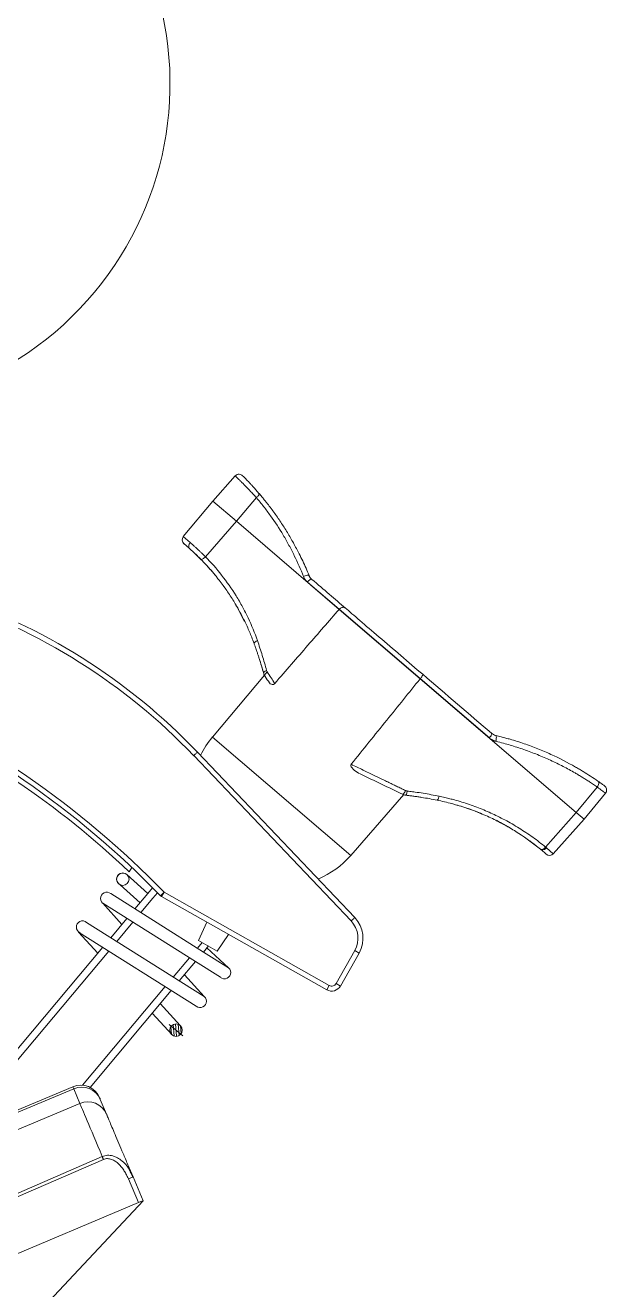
# Model space of a CAD drawing. Header units: millimetres. Extents: x 2174 to 9129, y 1758 to 2055.
# Drawn here: x 6699.25 to 6704.17, y 2020.04 to 2030.75 of the extents above; entities that cross this region are included whole.
import ezdxf

# ---------------------------------------------------------------- set-up
doc = ezdxf.new("R2010")
doc.units = ezdxf.units.MM
doc.linetypes.add('CENTER2', pattern=[28.575, 19.05, -3.175, 3.175, -3.175])
doc.layers.add('обводка', color=5, linetype='Continuous', lineweight=50)
doc.layers.add('Оси', color=3, linetype='CENTER2', lineweight=25)
doc.layers.add('штриховка', color=6, linetype='Continuous')

# ---------------------------------------------------------------- blocks, each defined once
blk = doc.blocks.new('A$C0333526B')
at = {"layer": 'обводка', "color": 0, "lineweight": 15, "ltscale": 0.5}
blk.add_arc((-57.66, -10.07), 32.53, 163.5869, 349.9411, dxfattribs=at)
blk = doc.blocks.new('A$C1167016C')
at = {"layer": 'штриховка', "lineweight": 15, "ltscale": 0.5}
h = blk.add_hatch(dxfattribs=at)
h.set_pattern_fill('LINE', color=256, scale=0.007737, angle=95, style=0)
h.set_pattern_definition([(95, (67.978994, -42.291913), (-0.024471076, -0.002140942), [])])
h.paths.add_polyline_path([(-5.145, -7.347), (-5.157, -7.334, 0.00417), (-5.157, -7.334), (-5.197, -7.381), (-5.149, -7.421, 0.176327), (-5.134, -7.382, 0.151547)])
h.paths.add_polyline_path([(-5.157, -7.334, 0.409337), (-5.244, -7.342), (-5.197, -7.381)])
h.paths.add_polyline_path([(-5.244, -7.342, 0.176327), (-5.258, -7.382, 0.217324), (-5.237, -7.428), (-5.197, -7.381)])
h.paths.add_polyline_path([(-5.197, -7.381), (-5.237, -7.428, 0.419107), (-5.149, -7.421)])
h.paths.add_polyline_path([(-3.04, -6.929), (-3.08, -6.977), (-3.033, -7.016, 0.179056), (-3.018, -6.976, 0.221695)])
h.paths.add_polyline_path([(-3.04, -6.929, 0.41922), (-3.128, -6.937), (-3.08, -6.977)])
h.paths.add_polyline_path([(-3.128, -6.937, 0.171932), (-3.142, -6.976, 0.151547), (-3.131, -7.011), (-3.119, -7.023), (-3.08, -6.977)])
h.paths.add_polyline_path([(-3.08, -6.977), (-3.119, -7.023, 0.411118), (-3.033, -7.016)])
at = {"color": 7, "linetype": 'Continuous', "lineweight": 15}
for p, q in [((-2.495, -1.496), (-2.717, -1.745)), ((-2.717, -1.745), (-3.008, -2.097)), ((-2.484, -1.945), (-2.717, -1.745)), ((-2.484, -1.945), (-2.286, -1.711)), ((-2.259, -1.672), (-2.294, -1.63)), ((-2.259, -1.673), (-2.26, -1.67)), ((-2.789, -2.296), (-2.484, -1.945)), ((-2.484, -1.945), (-1.468, -2.816)), ((-2.893, -2.264), (-2.831, -2.325)), ((-2.644, -2.541), (-2.586, -2.621)), ((-1.782, -2.546), (-1.468, -2.815)), ((-2.489, -2.774), (-2.474, -2.798)), ((-2.469, -2.806), (-2.403, -2.935)), ((-0.667, -3.501), (-1.468, -2.815)), ((-1.468, -2.815), (-1.468, -2.816)), ((-0.668, -3.502), (-1.468, -2.816)), ((-2.249, -3.33), (-2.248, -3.334)), ((-2.206, -3.467), (-2.72, -4.078)), ((-0.667, -3.501), (-0.668, -3.502)), ((0.872, -4.823), (-0.668, -3.502)), ((0.016, -4.087), (-0.667, -3.501)), ((-1.315, -5.863), (-2.869, -4.228)), ((-2.905, -4.262), (-1.351, -5.897)), ((0.872, -4.823), (1.082, -4.573)), ((-1.354, -5.25), (-0.829, -4.648)), ((-0.329, -4.744), (-0.272, -4.761)), ((0.951, -4.89), (1.164, -4.633)), ((-0.257, -4.765), (-0.15, -4.802)), ((-0.125, -4.812), (-0.056, -4.84)), ((0.572, -5.167), (0.872, -4.823)), ((0.951, -4.89), (0.872, -4.823)), ((0.647, -5.232), (0.951, -4.89)), ((0.521, -5.188), (0.525, -5.191)), ((-1.566, -6.534), (-3.198, -5.613)), ((-3.223, -5.656), (-1.59, -6.577)), ((-1.314, -6.189), (-1.498, -6.515)), ((-1.455, -6.54), (-1.271, -6.214)), ((-1.314, -6.189), (-1.271, -6.214)), ((-1.566, -6.534), (-1.59, -6.577)), ((-1.498, -6.515), (-1.455, -6.54)), ((-4.099, -7.536), (-5.731, -8.224)), ((-5.723, -8.243), (-4.091, -7.556)), ((-4.099, -7.536), (-4.091, -7.556)), ((-4.091, -7.556), (-4.03, -7.701)), ((-4.03, -7.701), (-5.662, -8.388)), ((-3.828, -7.661), (-3.767, -7.806)), ((-5.432, -8.933), (-3.809, -8.226)), ((-3.796, -8.254), (-5.42, -8.96)), ((-3.452, -8.682), (-3.551, -8.447)), ((-3.527, -8.387), (-3.505, -8.428)), ((-3.508, -8.429), (-3.519, -8.402)), ((-3.505, -8.428), (-3.508, -8.429)), ((-3.505, -8.428), (-3.406, -8.663)), ((-3.452, -8.682), (-5.333, -9.475)), ((-5.106, -10.482), (-3.406, -8.663))]:
    blk.add_line(p, q, dxfattribs=at)
at = {"color": 8, "linetype": 'Continuous', "lineweight": 15}
for p, q in [((-3.008, -2.097), (-2.939, -2.156)), ((-2.72, -4.078), (-1.354, -5.25)), ((0.579, -5.173), (0.647, -5.232))]:
    blk.add_line(p, q, dxfattribs=at)
at = {"color": 0, "linetype": 'Continuous', "lineweight": 15}
for p, q in [((-3.543, -5.41), (-3.516, -5.369)), ((-3.223, -5.656), (-3.198, -5.613)), ((-2.858, -6.089), (-2.776, -5.908)), ((-2.858, -6.089), (-2.673, -6.194)), ((-2.673, -6.194), (-2.56, -6.03))]:
    blk.add_line(p, q, dxfattribs=at)
at = {"color": 0, "lineweight": 15, "ltscale": 0.5}
for p, q in [((-3.311, -5.568), (-3.36, -5.626)), ((-3.262, -5.618), (-3.309, -5.673)), ((-3.36, -5.626), (-3.486, -5.777)), ((-3.309, -5.673), (-3.427, -5.814)), ((-3.565, -5.872), (-3.724, -6.062)), ((-3.506, -5.909), (-3.665, -6.099)), ((-2.822, -6.11), (-2.869, -6.166)), ((-2.76, -6.144), (-2.81, -6.204)), ((-2.948, -6.261), (-3.107, -6.451)), ((-2.889, -6.298), (-3.048, -6.488))]:
    blk.add_line(p, q, dxfattribs=at)
at = {"lineweight": 15, "ltscale": 0.5}
for p, q in [((-3.804, -6.157), (-5.155, -7.77)), ((-3.745, -6.194), (-5.096, -7.808)), ((-3.187, -6.546), (-4.003, -7.521)), ((-3.128, -6.583), (-3.93, -7.542))]:
    blk.add_line(p, q, dxfattribs=at)
at = {"color": 7, "linetype": 'Continuous', "lineweight": 15, "flags": 128}
for points in [[(-1.738, -2.519), (-1.741, -2.518), (-1.745, -2.518), (-1.75, -2.52), (-1.756, -2.522), (-1.762, -2.527), (-1.769, -2.532), (-1.776, -2.538), (-1.782, -2.546)], [(-2.179, -3.435), (-2.186, -3.441), (-2.191, -3.447), (-2.196, -3.453), (-2.199, -3.459), (-2.202, -3.465), (-2.203, -3.47), (-2.202, -3.475), (-2.2, -3.479)], [(0.016, -4.087), (0.022, -4.08), (0.027, -4.073), (0.032, -4.065), (0.035, -4.059), (0.037, -4.053), (0.039, -4.048), (0.038, -4.044), (0.037, -4.041)], [(-2.905, -4.262), (-2.898, -4.255), (-2.891, -4.249), (-2.885, -4.243), (-2.88, -4.238), (-2.875, -4.234), (-2.872, -4.23), (-2.87, -4.228), (-2.869, -4.228)], [(-1.351, -5.897), (-1.344, -5.89), (-1.337, -5.884), (-1.331, -5.878), (-1.325, -5.873), (-1.321, -5.869), (-1.317, -5.866), (-1.315, -5.864), (-1.315, -5.863)]]:
    blk.add_lwpolyline(points, dxfattribs=at)
at = {"color": 0, "linetype": 'Continuous', "lineweight": 15, "flags": 128}
blk.add_lwpolyline([(-3.234, -5.647), (-3.233, -5.647), (-3.231, -5.645), (-3.228, -5.642), (-3.223, -5.637), (-3.218, -5.632), (-3.212, -5.626), (-3.205, -5.62), (-3.198, -5.613)], dxfattribs=at)
at = {"color": 7, "linetype": 'Continuous', "lineweight": 15}
for centre, radius, start, end in [((-2.97, -2.129), 0.0495, 140.3865, 229.3865), ((-7.176, -8.322), 5.892, 43.5503, 72.0297), ((-7.176, -8.322), 5.942, 43.5503, 72.0297), ((-9.638, -11.846), 8.962, 44.0684, 66.8207), ((-9.638, -11.846), 8.913, 44.0684, 66.8207), ((-9.638, -11.846), 8.864, 46.5627, 64.9846), ((-2.032, -4.653), 0.897, 140.1173, 154.035), ((-2.027, -4.657), 0.897, 293.0155, 318.6557), ((0.61, -5.199), 0.0495, 229.3865, 318.3865), ((-1.53, -6.068), 0.297, 330.5631, 43.5503), ((-1.53, -6.068), 0.248, 330.5631, 43.5503), ((-1.541, -6.491), 0.099, 240.5631, 330.5631), ((-1.541, -6.491), 0.0495, 240.5631, 330.5631), ((-4.021, -7.721), 0.201, 22.8548, 112.8548), ((-4.012, -7.74), 0.2, 23.102, 113.0999), ((-3.951, -7.885), 0.2, 23.102, 113.0999)]:
    blk.add_arc(centre, radius, start, end, dxfattribs=at)
at = {"color": 0, "linetype": 'Continuous', "lineweight": 15}
blk.add_arc((-3.198, -5.613), 0.0495, 224.0684, 240.5631, dxfattribs=at)
at = {"color": 7, "linetype": 'Continuous', "lineweight": 15}
for points, knots in [([(-2.423, -1.494), (-2.427, -1.491), (-2.436, -1.483), (-2.452, -1.479), (-2.466, -1.48), (-2.477, -1.483), (-2.487, -1.488), (-2.492, -1.493), (-2.495, -1.496)], [0, 0, 0, 0, 0.1927708, 0.4338274, 0.5702995, 0.7130246, 0.8577647, 1, 1, 1, 1]), ([(-2.423, -1.494), (-2.423, -1.494), (-2.423, -1.494), (-2.419, -1.498), (-2.408, -1.509), (-2.385, -1.533), (-2.352, -1.566), (-2.324, -1.597), (-2.305, -1.619), (-2.292, -1.632), (-2.288, -1.638)], [0, 0, 0, 0, 0.049581, 0.158572, 0.267774, 0.485611, 0.704219, 0.814292, 0.924348, 1, 1, 1, 1]), ([(-2.286, -1.711), (-2.262, -1.74), (-2.238, -1.769), (-2.191, -1.828), (-2.169, -1.859), (-2.102, -1.952), (-2.061, -2.015), (-2.001, -2.115), (-1.982, -2.149), (-1.946, -2.217), (-1.928, -2.251), (-1.878, -2.353), (-1.848, -2.422), (-1.821, -2.49)], [0, 0, 0, 0, 0.125, 0.125, 0.25, 0.25, 0.5, 0.5, 0.625, 0.625, 0.75, 0.75, 1, 1, 1, 1]), ([(-2.26, -1.67), (-2.251, -1.68), (-2.233, -1.701), (-2.209, -1.731), (-2.181, -1.766), (-2.149, -1.807), (-2.102, -1.871), (-2.044, -1.953), (-1.979, -2.055), (-1.919, -2.16), (-1.869, -2.254), (-1.828, -2.337), (-1.795, -2.409), (-1.775, -2.457), (-1.765, -2.481)], [0, 0, 0, 0, 0.044641, 0.086339, 0.125117, 0.187338, 0.250249, 0.374552, 0.500375, 0.624474, 0.750308, 0.833475, 0.91666, 1, 1, 1, 1]), ([(-3.002, -2.166), (-3.001, -2.167), (-3, -2.168), (-2.989, -2.178), (-2.972, -2.192), (-2.956, -2.205), (-2.949, -2.212)], [0, 0, 0, 0, 0.2493969, 0.4997051, 0.7497725, 1, 1, 1, 1]), ([(-2.949, -2.212), (-2.954, -2.207), (-2.957, -2.198), (-2.953, -2.177), (-2.948, -2.166), (-2.939, -2.156)], [0, 0, 0, 0, 0.5, 0.5, 1, 1, 1, 1]), ([(-2.949, -2.212), (-2.947, -2.214), (-2.943, -2.217), (-2.936, -2.223), (-2.929, -2.229), (-2.92, -2.238), (-2.908, -2.249), (-2.888, -2.268), (-2.868, -2.287), (-2.849, -2.306), (-2.839, -2.316), (-2.834, -2.321)], [0, 0, 0, 0, 0.059747, 0.121259, 0.184801, 0.250616, 0.375793, 0.500618, 0.750038, 0.874995, 1, 1, 1, 1]), ([(-2.939, -2.156), (-2.937, -2.158), (-2.931, -2.163), (-2.922, -2.171), (-2.913, -2.179), (-2.904, -2.187), (-2.895, -2.196), (-2.885, -2.204), (-2.876, -2.213), (-2.864, -2.224), (-2.848, -2.239), (-2.829, -2.257), (-2.809, -2.276), (-2.796, -2.289), (-2.789, -2.296)], [0, 0, 0, 0, 0.064151, 0.127821, 0.191012, 0.253724, 0.315957, 0.377712, 0.43899, 0.499791, 0.612219, 0.733064, 0.862325, 1, 1, 1, 1]), ([(-2.789, -2.296), (-2.793, -2.3), (-2.798, -2.304), (-2.807, -2.312), (-2.812, -2.315), (-2.821, -2.32), (-2.825, -2.322), (-2.831, -2.322), (-2.833, -2.322), (-2.834, -2.321)], [0, 0, 0, 0, 0.25, 0.25, 0.5, 0.5, 0.75, 0.75, 1, 1, 1, 1]), ([(-2.834, -2.321), (-2.828, -2.327), (-2.815, -2.341), (-2.795, -2.362), (-2.773, -2.385), (-2.745, -2.417), (-2.711, -2.456), (-2.659, -2.52), (-2.596, -2.604), (-2.526, -2.708), (-2.462, -2.816), (-2.414, -2.908), (-2.378, -2.983), (-2.354, -3.038), (-2.331, -3.094), (-2.317, -3.132), (-2.309, -3.152)], [0, 0, 0, 0, 0.028528, 0.058901, 0.091141, 0.125265, 0.188981, 0.250426, 0.37458, 0.500484, 0.62414, 0.750303, 0.812698, 0.875174, 0.933708, 1, 1, 1, 1]), ([(-2.823, -2.333), (-2.794, -2.363), (-2.738, -2.423), (-2.685, -2.489), (-2.659, -2.522)], [0, 0, 0, 0, 0.509495, 1, 1, 1, 1]), ([(-2.276, -3.125), (-2.302, -3.05), (-2.332, -2.975), (-2.385, -2.864), (-2.404, -2.827), (-2.444, -2.754), (-2.464, -2.718), (-2.53, -2.612), (-2.579, -2.543), (-2.68, -2.413), (-2.734, -2.352), (-2.789, -2.296)], [0, 0, 0, 0, 0.25, 0.25, 0.375, 0.375, 0.5, 0.5, 0.75, 0.75, 1, 1, 1, 1]), ([(-1.765, -2.481), (-1.766, -2.48), (-1.768, -2.479), (-1.774, -2.478), (-1.779, -2.478), (-1.79, -2.479), (-1.797, -2.481), (-1.809, -2.485), (-1.816, -2.488), (-1.821, -2.49)], [0, 0, 0, 0, 0.25, 0.25, 0.5, 0.5, 0.75, 0.75, 1, 1, 1, 1]), ([(-1.821, -2.49), (-1.817, -2.502), (-1.811, -2.512), (-1.798, -2.53), (-1.79, -2.539), (-1.782, -2.546)], [0, 0, 0, 0, 0.5, 0.5, 1, 1, 1, 1]), ([(-1.738, -2.519), (-1.741, -2.517), (-1.745, -2.513), (-1.751, -2.506), (-1.756, -2.5), (-1.76, -2.493), (-1.763, -2.487), (-1.765, -2.483), (-1.765, -2.481)], [0, 0, 0, 0, 0.203546, 0.392287, 0.566254, 0.72549, 0.870047, 1, 1, 1, 1]), ([(-1.468, -2.816), (-1.571, -2.934), (-1.783, -3.178), (-1.995, -3.422), (-2.104, -3.548)], [0, 0, 0, 0, 0.4847176, 1, 1, 1, 1]), ([(-1.408, -2.802), (-1.409, -2.801), (-1.412, -2.799), (-1.416, -2.797), (-1.42, -2.796), (-1.425, -2.795), (-1.429, -2.795), (-1.433, -2.795), (-1.439, -2.797), (-1.448, -2.8), (-1.459, -2.806), (-1.465, -2.812), (-1.468, -2.815)], [0, 0, 0, 0, 0.087448, 0.169589, 0.246417, 0.31793, 0.384126, 0.445005, 0.50057, 0.672692, 0.839077, 1, 1, 1, 1]), ([(-0.643, -3.458), (-0.783, -3.338), (-0.934, -3.208), (-1.212, -2.971), (-1.33, -2.869), (-1.408, -2.802)], [0, 0, 0, 0, 0.5, 0.5, 1, 1, 1, 1]), ([(-2.309, -3.152), (-2.31, -3.149), (-2.308, -3.144), (-2.295, -3.134), (-2.285, -3.129), (-2.276, -3.125)], [0, 0, 0, 0, 0.5, 0.5, 1, 1, 1, 1]), ([(-2.186, -3.421), (-2.192, -3.395), (-2.199, -3.371), (-2.213, -3.321), (-2.22, -3.297), (-2.242, -3.223), (-2.259, -3.173), (-2.276, -3.125)], [0, 0, 0, 0, 0.25, 0.25, 0.5, 0.5, 1, 1, 1, 1]), ([(-2.309, -3.152), (-2.306, -3.161), (-2.299, -3.18), (-2.289, -3.209), (-2.279, -3.239), (-2.268, -3.27), (-2.253, -3.316), (-2.235, -3.376), (-2.221, -3.425), (-2.214, -3.449)], [0, 0, 0, 0, 0.092831, 0.189219, 0.289194, 0.392784, 0.500015, 0.74801, 1, 1, 1, 1]), ([(-2.24, -3.361), (-2.238, -3.366), (-2.232, -3.385), (-2.227, -3.404), (-2.223, -3.418)], [0, 0, 0, 0, 0.254855, 1, 1, 1, 1]), ([(-2.186, -3.421), (-2.194, -3.425), (-2.203, -3.43), (-2.213, -3.44), (-2.215, -3.445), (-2.214, -3.449)], [0, 0, 0, 0, 0.5, 0.5, 1, 1, 1, 1]), ([(-2.2, -3.479), (-2.202, -3.476), (-2.205, -3.472), (-2.209, -3.464), (-2.212, -3.457), (-2.213, -3.452), (-2.214, -3.449)], [0, 0, 0, 0, 0.281976, 0.542621, 0.781954, 1, 1, 1, 1]), ([(-0.643, -3.458), (-0.643, -3.459), (-0.642, -3.459), (-0.642, -3.461), (-0.643, -3.463), (-0.643, -3.466), (-0.644, -3.468), (-0.646, -3.471), (-0.648, -3.475), (-0.652, -3.482), (-0.659, -3.492), (-0.665, -3.498), (-0.667, -3.501)], [0, 0, 0, 0, 0.088469, 0.171285, 0.248447, 0.319954, 0.385806, 0.446005, 0.500551, 0.672736, 0.839174, 1, 1, 1, 1]), ([(-2.104, -3.548), (-2.107, -3.551), (-2.11, -3.554), (-2.117, -3.557), (-2.12, -3.558), (-2.128, -3.559), (-2.133, -3.558), (-2.146, -3.554), (-2.152, -3.549), (-2.157, -3.543)], [0, 0, 0, 0, 0.125, 0.125, 0.25, 0.25, 0.5, 0.5, 1, 1, 1, 1]), ([(-1.35, -4.348), (-1.233, -4.202), (-1.005, -3.921), (-0.778, -3.639), (-0.668, -3.502)], [0, 0, 0, 0, 0.515445, 1, 1, 1, 1]), ([(0.079, -4.12), (0.078, -4.119), (0.074, -4.119), (0.068, -4.117), (0.061, -4.114), (0.054, -4.111), (0.044, -4.107), (0.034, -4.101), (0.024, -4.095), (0.019, -4.09), (0.016, -4.087)], [0, 0, 0, 0, 0.061345, 0.144668, 0.250159, 0.374862, 0.49964, 0.688951, 0.855315, 1, 1, 1, 1]), ([(0.078, -4.062), (0.07, -4.06), (0.063, -4.058), (0.049, -4.05), (0.042, -4.046), (0.037, -4.041)], [0, 0, 0, 0, 0.5, 0.5, 1, 1, 1, 1]), ([(0.079, -4.12), (0.081, -4.114), (0.082, -4.107), (0.084, -4.094), (0.085, -4.087), (0.085, -4.075), (0.084, -4.071), (0.082, -4.064), (0.08, -4.063), (0.078, -4.062)], [0, 0, 0, 0, 0.25, 0.25, 0.5, 0.5, 0.75, 0.75, 1, 1, 1, 1]), ([(0.078, -4.062), (0.096, -4.067), (0.13, -4.075), (0.178, -4.088), (0.23, -4.103), (0.291, -4.121), (0.383, -4.151), (0.495, -4.193), (0.668, -4.267), (0.804, -4.337), (0.906, -4.397), (0.956, -4.427), (1.017, -4.466), (1.064, -4.498), (1.089, -4.515)], [0, 0, 0, 0, 0.0467495, 0.0884797, 0.1251944, 0.1870441, 0.2503394, 0.3760591, 0.5004442, 0.7502557, 0.7920265, 0.8335262, 0.9135678, 1, 1, 1, 1]), ([(1.082, -4.573), (1.07, -4.564), (1.045, -4.547), (1.007, -4.522), (0.97, -4.499), (0.934, -4.476), (0.898, -4.454), (0.836, -4.417), (0.745, -4.368), (0.621, -4.307), (0.492, -4.252), (0.38, -4.209), (0.289, -4.179), (0.222, -4.158), (0.152, -4.138), (0.105, -4.126), (0.079, -4.12)], [0, 0, 0, 0, 0.0450243, 0.0887174, 0.1310849, 0.1721329, 0.211868, 0.2502975, 0.3762108, 0.5003922, 0.6256601, 0.7502846, 0.8137741, 0.8751724, 0.9321647, 1, 1, 1, 1]), ([(-1.262, -4.443), (-1.282, -4.433), (-1.301, -4.421), (-1.328, -4.398), (-1.336, -4.39), (-1.347, -4.376), (-1.35, -4.371), (-1.353, -4.362), (-1.353, -4.359), (-1.353, -4.353), (-1.352, -4.35), (-1.35, -4.348)], [0, 0, 0, 0, 0.5, 0.5, 0.75, 0.75, 0.875, 0.875, 0.9375, 0.9375, 1, 1, 1, 1]), ([(-1.35, -4.348), (-1.33, -4.357), (-1.291, -4.376), (-1.233, -4.404), (-1.177, -4.431), (-1.124, -4.457), (-1.073, -4.482), (-1.024, -4.505), (-0.977, -4.528), (-0.933, -4.549), (-0.891, -4.569), (-0.851, -4.589), (-0.825, -4.601), (-0.812, -4.607)], [0, 0, 0, 0, 0.110862, 0.217735, 0.32062, 0.419514, 0.514418, 0.60533, 0.69225, 0.775178, 0.854113, 0.929054, 1, 1, 1, 1]), ([(-0.841, -4.644), (-0.84, -4.645), (-0.839, -4.644), (-0.835, -4.641), (-0.832, -4.639), (-0.827, -4.632), (-0.824, -4.627), (-0.818, -4.618), (-0.815, -4.612), (-0.812, -4.607)], [0, 0, 0, 0, 0.25, 0.25, 0.5, 0.5, 0.75, 0.75, 1, 1, 1, 1]), ([(-0.812, -4.607), (-0.81, -4.609), (-0.804, -4.611), (-0.799, -4.612), (-0.797, -4.612)], [0, 0, 0, 0, 0.556162, 1, 1, 1, 1]), ([(-0.797, -4.612), (-0.797, -4.617), (-0.798, -4.623), (-0.8, -4.633), (-0.802, -4.638), (-0.804, -4.646), (-0.806, -4.649), (-0.808, -4.653), (-0.809, -4.653), (-0.81, -4.653)], [0, 0, 0, 0, 0.25, 0.25, 0.5, 0.5, 0.75, 0.75, 1, 1, 1, 1]), ([(-0.797, -4.612), (-0.778, -4.614), (-0.752, -4.618), (-0.699, -4.625), (-0.637, -4.634), (-0.559, -4.648), (-0.507, -4.658), (-0.481, -4.664)], [0, 0, 0, 0, 0.170174, 0.249975, 0.499961, 0.754, 1, 1, 1, 1]), ([(1.082, -4.573), (1.086, -4.568), (1.089, -4.563), (1.094, -4.551), (1.096, -4.544), (1.097, -4.533), (1.097, -4.528), (1.094, -4.52), (1.092, -4.517), (1.089, -4.515)], [0, 0, 0, 0, 0.25, 0.25, 0.5, 0.5, 0.75, 0.75, 1, 1, 1, 1]), ([(1.089, -4.515), (1.096, -4.52), (1.11, -4.53), (1.133, -4.546), (1.149, -4.557), (1.155, -4.562), (1.154, -4.562), (1.154, -4.561)], [0, 0, 0, 0, 0.179966, 0.362052, 0.721489, 0.901658, 1, 1, 1, 1]), ([(1.163, -4.633), (1.166, -4.63), (1.17, -4.624), (1.174, -4.613), (1.175, -4.601), (1.173, -4.588), (1.167, -4.573), (1.158, -4.565), (1.155, -4.562)], [0, 0, 0, 0, 0.142232, 0.286969, 0.429692, 0.566163, 0.80722, 1, 1, 1, 1]), ([(-0.81, -4.653), (-0.796, -4.655), (-0.783, -4.657), (-0.757, -4.66), (-0.744, -4.662), (-0.718, -4.665), (-0.705, -4.667), (-0.678, -4.671), (-0.665, -4.673), (-0.627, -4.679), (-0.602, -4.683), (-0.552, -4.692), (-0.527, -4.697), (-0.501, -4.702)], [0, 0, 0, 0, 0.125, 0.125, 0.25, 0.25, 0.375, 0.375, 0.5, 0.5, 0.75, 0.75, 1, 1, 1, 1]), ([(-0.81, -4.653), (-0.804, -4.654), (-0.8, -4.655), (-0.79, -4.656), (-0.785, -4.656), (-0.78, -4.657)], [0, 0, 0, 0, 0.5, 0.5, 1, 1, 1, 1]), ([(-0.481, -4.664), (-0.483, -4.669), (-0.484, -4.674), (-0.487, -4.684), (-0.489, -4.688), (-0.493, -4.696), (-0.495, -4.698), (-0.498, -4.702), (-0.5, -4.702), (-0.501, -4.702)], [0, 0, 0, 0, 0.25, 0.25, 0.5, 0.5, 0.75, 0.75, 1, 1, 1, 1]), ([(-0.501, -4.702), (-0.452, -4.712), (-0.403, -4.724), (-0.305, -4.75), (-0.257, -4.764), (-0.163, -4.796), (-0.116, -4.814), (-0.026, -4.851), (0.019, -4.871), (0.105, -4.914), (0.148, -4.936), (0.229, -4.982), (0.268, -5.006), (0.383, -5.08), (0.454, -5.132), (0.52, -5.186)], [0, 0, 0, 0, 0.125, 0.125, 0.25, 0.25, 0.375, 0.375, 0.5, 0.5, 0.625, 0.625, 0.75, 0.75, 1, 1, 1, 1]), ([(-0.481, -4.664), (-0.462, -4.668), (-0.426, -4.676), (-0.376, -4.688), (-0.319, -4.702), (-0.255, -4.721), (-0.157, -4.753), (-0.038, -4.798), (0.078, -4.851), (0.17, -4.898), (0.241, -4.937), (0.311, -4.979), (0.378, -5.023), (0.445, -5.069), (0.51, -5.117), (0.551, -5.15), (0.572, -5.167)], [0, 0, 0, 0, 0.046139, 0.087819, 0.12505, 0.186294, 0.250112, 0.374634, 0.500166, 0.569102, 0.638748, 0.709174, 0.780447, 0.852635, 0.925799, 1, 1, 1, 1]), ([(0.088, -4.905), (0.112, -4.918), (0.154, -4.939), (0.193, -4.962), (0.21, -4.972)], [0, 0, 0, 0, 0.590055, 1, 1, 1, 1]), ([(0.415, -5.105), (0.426, -5.113), (0.447, -5.129), (0.475, -5.151), (0.489, -5.161), (0.493, -5.165)], [0, 0, 0, 0, 0.375896, 0.784637, 1, 1, 1, 1]), ([(0.52, -5.186), (0.522, -5.188), (0.525, -5.19), (0.534, -5.19), (0.538, -5.19), (0.548, -5.186), (0.554, -5.183), (0.563, -5.175), (0.568, -5.171), (0.572, -5.167)], [0, 0, 0, 0, 0.25, 0.25, 0.5, 0.5, 0.75, 0.75, 1, 1, 1, 1]), ([(0.579, -5.173), (0.578, -5.175), (0.575, -5.178), (0.57, -5.182), (0.565, -5.186), (0.561, -5.189), (0.549, -5.195), (0.535, -5.197), (0.527, -5.192), (0.525, -5.191)], [0, 0, 0, 0, 0.0872012, 0.1711336, 0.2517969, 0.3291905, 0.4033142, 0.8457757, 1, 1, 1, 1]), ([(0.525, -5.191), (0.541, -5.205), (0.555, -5.216), (0.573, -5.232), (0.578, -5.236), (0.578, -5.236)], [0, 0, 0, 0, 0.5, 0.5, 1, 1, 1, 1]), ([(-3.836, -7.643), (-3.836, -7.643), (-3.835, -7.644), (-3.834, -7.647), (-3.831, -7.653), (-3.829, -7.659), (-3.828, -7.661)], [0, 0, 0, 0, 0.250101, 0.5, 0.749899, 1, 1, 1, 1]), ([(-3.767, -7.806), (-3.765, -7.81), (-3.762, -7.818), (-3.756, -7.832), (-3.748, -7.852), (-3.735, -7.883), (-3.714, -7.932), (-3.683, -8.006), (-3.646, -8.094), (-3.604, -8.194), (-3.564, -8.287), (-3.531, -8.366), (-3.514, -8.407), (-3.505, -8.428)], [0, 0, 0, 0, 0.062606, 0.125037, 0.186676, 0.250082, 0.374947, 0.500055, 0.624907, 0.750005, 0.874915, 0.937428, 1, 1, 1, 1]), ([(-3.796, -8.254), (-3.797, -8.253), (-3.799, -8.25), (-3.802, -8.245), (-3.805, -8.239), (-3.807, -8.233), (-3.808, -8.228), (-3.809, -8.226)], [0, 0, 0, 0, 0.152597, 0.319327, 0.500482, 0.749572, 1, 1, 1, 1]), ([(-3.551, -8.447), (-3.555, -8.439), (-3.561, -8.425), (-3.573, -8.399), (-3.591, -8.368), (-3.616, -8.332), (-3.645, -8.299), (-3.678, -8.272), (-3.71, -8.255), (-3.736, -8.248), (-3.757, -8.246), (-3.777, -8.247), (-3.79, -8.252), (-3.796, -8.254)], [0, 0, 0, 0, 0.0779041, 0.1326519, 0.2572002, 0.3902932, 0.513237, 0.6437199, 0.760702, 0.824463, 0.884194, 0.9419509, 1, 1, 1, 1]), ([(-3.452, -8.682), (-3.44, -8.677), (-3.428, -8.672), (-3.411, -8.665), (-3.406, -8.663), (-3.406, -8.663)], [0, 0, 0, 0, 0.5, 0.5, 1, 1, 1, 1])]:
    blk.add_open_spline(points, degree=3, knots=knots, dxfattribs=at)
at = {"color": 8, "linetype": 'Continuous', "lineweight": 15}
for points, knots in [([(-2.286, -1.711), (-2.296, -1.7), (-2.316, -1.678), (-2.343, -1.65), (-2.364, -1.627), (-2.381, -1.61), (-2.4, -1.591), (-2.421, -1.569), (-2.444, -1.546), (-2.464, -1.527), (-2.479, -1.512), (-2.489, -1.502), (-2.495, -1.496), (-2.495, -1.497), (-2.494, -1.497)], [0, 0, 0, 0, 0.109069, 0.208371, 0.269191, 0.32567, 0.377813, 0.470779, 0.565006, 0.660517, 0.757328, 0.851548, 0.946485, 1, 1, 1, 1]), ([(-2.286, -1.711), (-2.281, -1.707), (-2.272, -1.698), (-2.263, -1.686), (-2.258, -1.677), (-2.259, -1.674), (-2.259, -1.673)], [0, 0, 0, 0, 0.272826, 0.566274, 0.859722, 1, 1, 1, 1]), ([(1.163, -4.633), (1.163, -4.633), (1.163, -4.633), (1.158, -4.629), (1.146, -4.62), (1.129, -4.607), (1.108, -4.592), (1.091, -4.579), (1.082, -4.573)], [0, 0, 0, 0, 0.085831, 0.277739, 0.465079, 0.647881, 0.826177, 1, 1, 1, 1]), ([(-3.809, -8.226), (-3.791, -8.22), (-3.757, -8.21), (-3.705, -8.218), (-3.657, -8.238), (-3.602, -8.276), (-3.556, -8.327), (-3.534, -8.372), (-3.527, -8.387)], [0, 0, 0, 0, 0.148955, 0.295642, 0.431993, 0.580939, 0.857847, 1, 1, 1, 1]), ([(-3.508, -8.429), (-3.508, -8.429), (-3.51, -8.43), (-3.518, -8.433), (-3.533, -8.44), (-3.545, -8.445), (-3.551, -8.447)], [0, 0, 0, 0, 0.012913, 0.341942, 0.670971, 1, 1, 1, 1])]:
    blk.add_open_spline(points, degree=3, knots=knots, dxfattribs=at)
at = {"color": 7, "linetype": 'Continuous', "lineweight": 15}
for points in [[(-2.949, -2.212), (-2.949, -2.212), (-2.949, -2.212), (-2.949, -2.212)], [(-1.408, -2.802), (-1.508, -2.717), (-1.619, -2.621), (-1.738, -2.519)], [(-2.2, -3.479), (-2.185, -3.501), (-2.171, -3.522), (-2.157, -3.543)], [(-2.179, -3.435), (-2.182, -3.431), (-2.184, -3.426), (-2.186, -3.421)], [(-2.104, -3.548), (-2.128, -3.511), (-2.153, -3.474), (-2.179, -3.435)], [(0.037, -4.041), (-0.184, -3.851), (-0.412, -3.656), (-0.643, -3.458)], [(-0.841, -4.644), (-0.98, -4.578), (-1.121, -4.51), (-1.262, -4.443)], [(-0.81, -4.653), (-0.821, -4.652), (-0.832, -4.649), (-0.841, -4.644)], [(0.52, -5.186), (0.521, -5.188), (0.523, -5.189), (0.525, -5.191)], [(0.572, -5.167), (0.574, -5.169), (0.577, -5.171), (0.579, -5.173)], [(-4.03, -7.701), (-4.01, -7.748), (-3.93, -7.937), (-3.809, -8.226)]]:
    blk.add_open_spline(points, degree=3, dxfattribs=at)
at = {"color": 0, "linetype": 'Continuous', "lineweight": 15}
blk.add_open_spline([(-3.229, -5.653), (-3.229, -5.653), (-3.229, -5.653), (-3.228, -5.653), (-3.228, -5.653)], degree=3, knots=[0, 0, 0, 0, 0.8660054, 1, 1, 1, 1], dxfattribs=at)
at = {"layer": 'обводка', "color": 0, "lineweight": 15, "ltscale": 0.5}
for p, q in [((-3.566, -5.437), (-3.36, -5.626)), ((-3.435, -5.716), (-3.631, -5.541)), ((-3.615, -5.931), (-3.804, -5.721)), ((-3.804, -5.721), (-2.889, -6.298)), ((-3.725, -5.626), (-2.81, -6.204)), ((-3.964, -5.911), (-2.801, -6.644)), ((-3.853, -6.215), (-4.043, -6.006)), ((-4.043, -6.006), (-2.881, -6.739)), ((-2.81, -6.204), (-2.562, -6.36)), ((-2.776, -6.163), (-2.561, -6.36)), ((-2.889, -6.298), (-2.642, -6.454)), ((-2.997, -6.428), (-2.801, -6.644)), ((-3.236, -6.713), (-3.04, -6.929)), ((-3.119, -7.023), (-3.315, -6.807))]:
    blk.add_line(p, q, dxfattribs=at)
for centre in [(-3.606, -5.484), (-3.08, -6.976)]:
    blk.add_circle(centre, 0.0619, dxfattribs=at)
for centre, start, end in [((-3.606, -5.484), 50, 245.5303), ((-3.765, -5.674), 50, 245.5303), ((-4.003, -5.958), 50, 245.5303), ((-2.602, -6.407), 230, 65.5303), ((-2.841, -6.691), 230, 65.5303)]:
    blk.add_arc(centre, 0.0619, start, end, dxfattribs=at)
at = {"layer": 'Оси', "color": 0, "lineweight": 15, "ltscale": 0.5}
blk.add_line((-3.148, -6.92), (-3.012, -7.034), dxfattribs=at)

msp = doc.modelspace()

# ---------------------------------------------------------------- linework, layer by layer
at = {"lineweight": 0}
msp.add_spline([(6696.657, 2022.042), (6687.585, 2010.525), (6684.17, 1991.295), (6688.562, 1954.748), (6686.851, 1924.37), (6687.989, 1912.092), (6701.543, 1902.929), (6703.319, 1902.675)], degree=3, dxfattribs=at)

# ---------------------------------------------------------------- block references
at = {"color": 0}
for name, p, xscale, yscale, zscale in [('A$C0333526B', (6692.824, 2031.111), -0.08482979194520017, 0.08482979194520017, 0.08482979194520017), ('A$C1167016C', (6703.164, 2028.217), 0.8565906312307022, 0.8565906312307022, 0.8565906312307022)]:
    msp.add_blockref(name, p, dxfattribs=dict(at, xscale=xscale, yscale=yscale, zscale=zscale))

doc.saveas('drawing.dxf')
